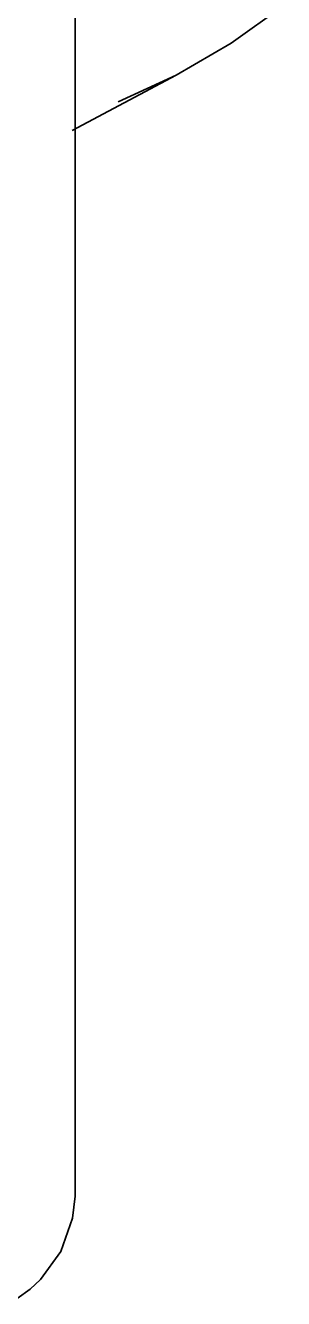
# Model space of a CAD drawing. Header units: millimetres. Extents: x 0 to 420, y 0 to 297.
# Drawn here: x 108.76 to 111.21, y 128.77 to 140.88 of the extents above; entities that cross this region are included whole.
import ezdxf

# ---------------------------------------------------------------- set-up
doc = ezdxf.new("R2010")
doc.units = ezdxf.units.MM
doc.header["$LTSCALE"] = 6
doc.layers.add('VISIVEL', color=7, linetype='Continuous', lineweight=35)

msp = doc.modelspace()

# ---------------------------------------------------------------- linework, layer by layer
at = {"layer": 'VISIVEL'}
for p, q in [((109.23, 129.741), (109.226, 169.821)), ((110.714, 140.709), (111.21, 141.065)), ((110.19, 140.405), (110.714, 140.709)), ((110.19, 140.405), (109.202, 139.881)), ((109.638, 140.153), (110.19, 140.405)), ((109.23, 129.741), (109.206, 129.533)), ((109.094, 129.217), (109.206, 129.533)), ((109.094, 129.217), (108.902, 128.949)), ((108.678, 128.769), (108.802, 128.857)), ((108.902, 128.949), (108.802, 128.857))]:
    msp.add_line(p, q, dxfattribs=at)

doc.saveas('drawing.dxf')
